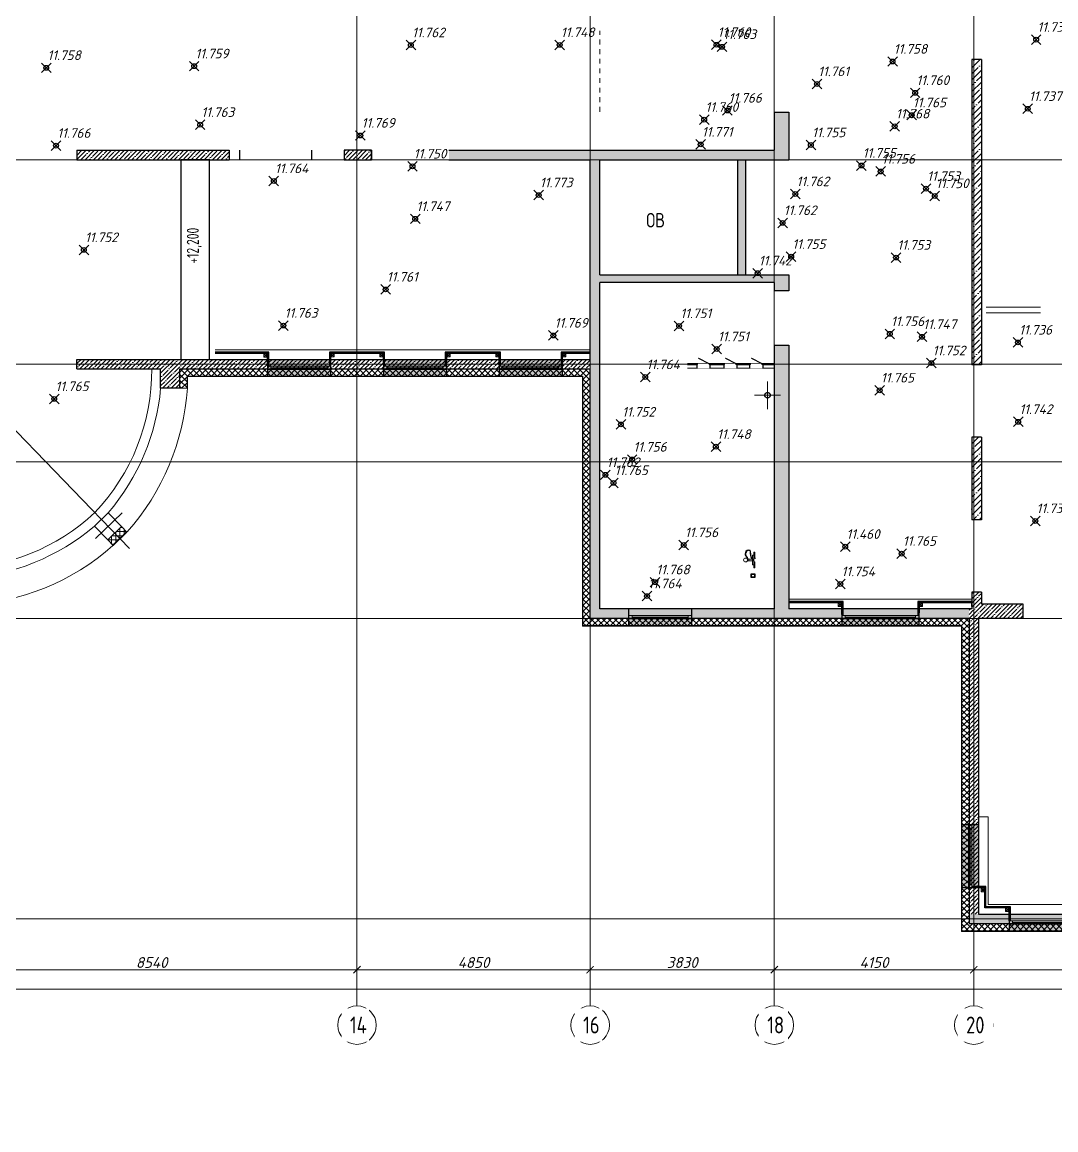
# Model space of a CAD drawing. Header units: millimetres. Extents: x -2 to 546, y 0 to 356.
# Drawn here: x 510.29 to 531.79, y 242.24 to 265.28 of the extents above; entities that cross this region are included whole.
import ezdxf
from ezdxf import colors
from ezdxf.entities.mleader import LeaderData, LeaderLine
from ezdxf.math import Vec2, Vec3

# ---------------------------------------------------------------- set-up
doc = ezdxf.new("R2010")
doc.units = ezdxf.units.MM
doc.header["$PDMODE"] = 35
doc.header["$PDSIZE"] = 0.1
doc.linetypes.add('ADSK_Штриховая_ш2 п1', pattern=[3, 2, -1])
doc.linetypes.add('CENTER', pattern=[2, 1.25, -0.25, 0.25, -0.25])
doc.layers.add('25. ЗАЛИВКА ЗОН', color=7, linetype='Continuous', lineweight=0, transparency=0.2)
for name, color, linetype, lineweight in [('_0', 250, 'Continuous', 9), ('_ВК-шахты', 3, 'Continuous', 30), ('АР_ГКЛ', 250, 'Continuous', 5), ('АР_МосжилНии_Стены', 127, 'Continuous', 30), ('АР_Навесной фасад', 147, 'Continuous', 5), ('АР_Окна БЛОК', 250, 'Continuous', 13), ('АР_Оси', 195, 'Continuous', 9), ('АР_Оси размеры', 164, 'Continuous', 9), ('АР_Отметки', 250, 'Continuous', 15), ('АР_Подоконники', 163, 'Continuous', 9), ('АР_Сущ Несущая стена', 216, 'Continuous', 30), ('АР_тонкая линия', 250, 'Continuous', 0), ('АР_Утеплитель', 250, 'Continuous', 9), ('АР_Штриховка монолит', 250, 'Continuous', 9), ('Подвал', 250, 'Continuous', 30), ('Сантехнические приборы', 7, 'Continuous', 9)]:
    doc.layers.add(name, color=color, linetype=linetype, lineweight=lineweight)
for name, color, linetype in [('Пикет', 7, 'Continuous'), ('ТХ_дозаторы', 7, 'Continuous'), ('ТХ_подиум скрыть', 7, 'Continuous'), ('ТХ_размеры', 240, 'Continuous')]:
    doc.layers.add(name, color=color, linetype=linetype)
doc.styles.add('ICOCPEUR', font='isocpeur.ttf')
doc.styles.add('ISOCPEUR', font='isocpeur.ttf', dxfattribs={"width": 0.7})
doc.styles.add('ГОСТ 2.304', font='isocpeur.ttf', dxfattribs={"width": 0.7})
doc.styles.add('Мой', font='isocpeui.ttf')
doc.dimstyles.new('Размер в модели', dxfattribs={"dimscale": 0.5, "dimtxt": 0.45, "dimasz": 0.3, "dimexe": 0.05, "dimexo": 0.05, "dimgap": 0.07, "dimtad": 1, "dimdec": 0, "dimlfac": 1000, "dimzin": 1, "dimdsep": 46, "dimtxsty": 'Мой', "dimblk": 'ARCHTICK', "dimcen": 0, "dimdle": 0.05, "dimclrd": 7, "dimclre": 7, "dimclrt": 7, "dimadec": 7, "dimazin": 0, "dimtfac": 1, "dimtdec": 0, "dimtmove": 0, "dimatfit": 3, "dimfxl": 1, "dimfxlon": 1, "dimtolj": 1, "dimtzin": 9, "dimlwd": 13, "dimlwe": -1, "dimarcsym": 1})
pattern_1 = [(45, (279.56179, 191.4235), (-0.08838835, 0.08838835), []), (45, (279.65018, 191.4235), (-0.08838835, 0.08838835), [0.15625, -0.03125, 0, -0.03125])]
pattern_2 = [(45, (256.17717, 191.4235), (-0.12374369, 0.12374369), []), (45, (256.30092, 191.4235), (-0.12374369, 0.12374369), [0.21875, -0.04375, 0, -0.04375])]

# ---------------------------------------------------------------- blocks, each defined once
blk = doc.blocks.new('_ArchTick')
at = {"color": 0, "linetype": 'ByBlock', "const_width": 0.15}
blk.add_lwpolyline([(-0.5, -0.5), (0.5, 0.5)], dxfattribs=at)
blk = doc.blocks.new('*D217')
at = {"layer": 'АР_Оси размеры', "color": 7, "ltscale": 100, "transparency": 16777216}
for p, q in [((508.717, 246.071), (508.717, 245.546)), ((517.257, 246.071), (517.257, 245.546))]:
    blk.add_line(p, q, dxfattribs=at)
at = {"layer": 'АР_Оси размеры', "color": 7, "lineweight": 13, "ltscale": 100, "transparency": 16777216}
blk.add_line((508.692, 245.571), (517.282, 245.571), dxfattribs=at)
at = {"layer": 'АР_Оси размеры', "color": 7, "linetype": 'ByBlock', "lineweight": 13, "transparency": 16777216, "xscale": 0.15, "yscale": 0.15, "zscale": 0.15, "rotation": 180}
blk.add_blockref('_ArchTick', (508.717, 245.571), dxfattribs=at)
at = {"layer": 'АР_Оси размеры', "color": 7, "linetype": 'ByBlock', "lineweight": 13, "transparency": 16777216, "xscale": 0.15, "yscale": 0.15, "zscale": 0.15}
blk.add_blockref('_ArchTick', (517.257, 245.571), dxfattribs=at)
at = {"layer": 'АР_Оси размеры', "color": 7, "transparency": 16777216, "insert": (512.987, 245.721), "char_height": 0.225, "attachment_point": 5, "style": 'Мой'}
blk.add_mtext('\\A1;8540', dxfattribs=at)
blk = doc.blocks.new('*D218')
at = {"layer": 'АР_Оси размеры', "color": 7, "ltscale": 100, "transparency": 16777216}
for p, q in [((522.107, 246.071), (522.107, 245.546)), ((525.937, 245.968), (525.937, 245.546))]:
    blk.add_line(p, q, dxfattribs=at)
at = {"layer": 'АР_Оси размеры', "color": 7, "lineweight": 13, "ltscale": 100, "transparency": 16777216}
blk.add_line((522.082, 245.571), (525.962, 245.571), dxfattribs=at)
at = {"layer": 'АР_Оси размеры', "color": 7, "linetype": 'ByBlock', "lineweight": 13, "transparency": 16777216, "xscale": 0.15, "yscale": 0.15, "zscale": 0.15, "rotation": 180}
blk.add_blockref('_ArchTick', (522.107, 245.571), dxfattribs=at)
at = {"layer": 'АР_Оси размеры', "color": 7, "linetype": 'ByBlock', "lineweight": 13, "transparency": 16777216, "xscale": 0.15, "yscale": 0.15, "zscale": 0.15}
blk.add_blockref('_ArchTick', (525.937, 245.571), dxfattribs=at)
at = {"layer": 'АР_Оси размеры', "color": 7, "transparency": 16777216, "insert": (524.022, 245.721), "char_height": 0.225, "attachment_point": 5, "style": 'Мой'}
blk.add_mtext('\\A1;3830', dxfattribs=at)
blk = doc.blocks.new('*D219')
at = {"layer": 'АР_Оси размеры', "color": 7, "ltscale": 100, "transparency": 16777216}
for p, q in [((525.937, 245.968), (525.937, 245.546)), ((530.087, 245.968), (530.087, 245.546))]:
    blk.add_line(p, q, dxfattribs=at)
at = {"layer": 'АР_Оси размеры', "color": 7, "lineweight": 13, "ltscale": 100, "transparency": 16777216}
blk.add_line((525.912, 245.571), (530.112, 245.571), dxfattribs=at)
at = {"layer": 'АР_Оси размеры', "color": 7, "linetype": 'ByBlock', "lineweight": 13, "transparency": 16777216, "xscale": 0.15, "yscale": 0.15, "zscale": 0.15, "rotation": 180}
blk.add_blockref('_ArchTick', (525.937, 245.571), dxfattribs=at)
at = {"layer": 'АР_Оси размеры', "color": 7, "linetype": 'ByBlock', "lineweight": 13, "transparency": 16777216, "xscale": 0.15, "yscale": 0.15, "zscale": 0.15}
blk.add_blockref('_ArchTick', (530.087, 245.571), dxfattribs=at)
at = {"layer": 'АР_Оси размеры', "color": 7, "transparency": 16777216, "insert": (528.012, 245.721), "char_height": 0.225, "attachment_point": 5, "style": 'Мой'}
blk.add_mtext('\\A1;4150', dxfattribs=at)
blk = doc.blocks.new('*D220')
at = {"layer": 'АР_Оси размеры', "color": 7, "ltscale": 100, "transparency": 16777216}
for p, q in [((530.087, 245.968), (530.087, 245.546)), ((536.737, 245.968), (536.737, 245.546))]:
    blk.add_line(p, q, dxfattribs=at)
at = {"layer": 'АР_Оси размеры', "color": 7, "lineweight": 13, "ltscale": 100, "transparency": 16777216}
blk.add_line((530.062, 245.571), (536.762, 245.571), dxfattribs=at)
at = {"layer": 'АР_Оси размеры', "color": 7, "linetype": 'ByBlock', "lineweight": 13, "transparency": 16777216, "xscale": 0.15, "yscale": 0.15, "zscale": 0.15, "rotation": 180}
blk.add_blockref('_ArchTick', (530.087, 245.571), dxfattribs=at)
at = {"layer": 'АР_Оси размеры', "color": 7, "linetype": 'ByBlock', "lineweight": 13, "transparency": 16777216, "xscale": 0.15, "yscale": 0.15, "zscale": 0.15}
blk.add_blockref('_ArchTick', (536.737, 245.571), dxfattribs=at)
at = {"layer": 'АР_Оси размеры', "color": 7, "transparency": 16777216, "insert": (533.412, 245.721), "char_height": 0.225, "attachment_point": 5, "style": 'Мой'}
blk.add_mtext('\\A1;6650', dxfattribs=at)
blk = doc.blocks.new('*D222')
at = {"layer": 'АР_Оси размеры', "color": 7, "ltscale": 100, "transparency": 16777216}
for p, q in [((517.257, 246.071), (517.257, 245.546)), ((522.107, 246.071), (522.107, 245.546))]:
    blk.add_line(p, q, dxfattribs=at)
at = {"layer": 'АР_Оси размеры', "color": 7, "lineweight": 13, "ltscale": 100, "transparency": 16777216}
blk.add_line((517.232, 245.571), (522.132, 245.571), dxfattribs=at)
at = {"layer": 'АР_Оси размеры', "color": 7, "linetype": 'ByBlock', "lineweight": 13, "transparency": 16777216, "xscale": 0.15, "yscale": 0.15, "zscale": 0.15, "rotation": 180}
blk.add_blockref('_ArchTick', (517.257, 245.571), dxfattribs=at)
at = {"layer": 'АР_Оси размеры', "color": 7, "linetype": 'ByBlock', "lineweight": 13, "transparency": 16777216, "xscale": 0.15, "yscale": 0.15, "zscale": 0.15}
blk.add_blockref('_ArchTick', (522.107, 245.571), dxfattribs=at)
at = {"layer": 'АР_Оси размеры', "color": 7, "transparency": 16777216, "insert": (519.682, 245.721), "char_height": 0.225, "attachment_point": 5, "style": 'Мой'}
blk.add_mtext('\\A1;4850', dxfattribs=at)
blk = doc.blocks.new('*D242')
at = {"layer": 'АР_Оси размеры', "color": 7, "lineweight": 13, "ltscale": 100, "transparency": 16777216}
blk.add_line((474.547, 245.168), (543.012, 245.168), dxfattribs=at)
at = {"layer": 'АР_Оси размеры', "color": 7, "ltscale": 100, "transparency": 16777216}
for p, q in [((474.572, 244.868), (474.572, 245.193)), ((542.987, 244.868), (542.987, 245.193))]:
    blk.add_line(p, q, dxfattribs=at)
at = {"layer": 'АР_Оси размеры', "color": 7, "linetype": 'ByBlock', "lineweight": 13, "transparency": 16777216, "xscale": 0.15, "yscale": 0.15, "zscale": 0.15, "rotation": 180}
blk.add_blockref('_ArchTick', (474.572, 245.168), dxfattribs=at)
at = {"layer": 'АР_Оси размеры', "color": 7, "linetype": 'ByBlock', "lineweight": 13, "transparency": 16777216, "xscale": 0.15, "yscale": 0.15, "zscale": 0.15}
blk.add_blockref('_ArchTick', (542.987, 245.168), dxfattribs=at)
at = {"layer": 'АР_Оси размеры', "color": 7, "transparency": 16777216, "insert": (508.78, 245.319), "char_height": 0.225, "attachment_point": 5, "style": 'Мой'}
blk.add_mtext('\\A1;68415', dxfattribs=at)
blk = doc.blocks.new('_DotSmall')
at = {"color": 0, "linetype": 'ByBlock', "const_width": 0.5}
blk.add_lwpolyline([(-0.0625, 0, 1), (0.0625, 0, 1)], format="xyb", close=True, dxfattribs=at)
blk = doc.blocks.new('111')
at = {"layer": 'Сантехнические приборы'}
blk.add_line((293830, -128587), (293830, -128612), dxfattribs=at)
at = {"layer": 'Сантехнические приборы', "lineweight": 0}
for points in [[(293831, -128402), (293857, -128402), (293857, -128524), (293831, -128524)], [(293857, -128466), (293883, -128466), (293883, -128665), (293857, -128665)], [(293870, -128550), (293986, -128550), (293986, -128582), (293870, -128582)], [(293986, -128582), (293960, -128582), (293960, -128550), (293986, -128550)], [(293831, -128607), (293857, -128607), (293857, -128729), (293831, -128729)]]:
    blk.add_lwpolyline(points, close=True, dxfattribs=at)
for points in [[(293883, -128582), (293908, -128633), (293915, -128678), (293921, -128742), (293928, -128762), (293941, -128768), (293966, -128774), (293992, -128768), (294018, -128749), (294030, -128723), (294037, -128697), (294037, -128672), (294024, -128652), (293998, -128620), (293986, -128582)], [(293896, -128575), (293902, -128595), (293915, -128633), (293921, -128665), (293928, -128697), (293928, -128717), (293928, -128729), (293928, -128736), (293928, -128742), (293928, -128749), (293934, -128755), (293941, -128755), (293941, -128762), (293947, -128762), (293953, -128768), (293960, -128768), (293966, -128768), (293966, -128762), (293973, -128762), (293979, -128762), (293992, -128755), (293998, -128749), (294005, -128736), (294011, -128729), (294018, -128717), (294024, -128704), (294024, -128697), (294024, -128691), (294024, -128685), (294024, -128678), (294024, -128672), (294018, -128665), (294018, -128659), (294011, -128652), (294011, -128646), (293998, -128633), (293986, -128620), (293979, -128601), (293973, -128588), (293973, -128582)]]:
    blk.add_lwpolyline(points, dxfattribs=at)
for points in [[(293986, -128569), (293986, -128543), (294005, -128524), (294024, -128524)], [(294024, -128607), (294005, -128607), (293986, -128588), (293986, -128569)], [(294024, -128524), (294050, -128524), (294069, -128543), (294069, -128569)], [(294069, -128569), (294069, -128588), (294050, -128607), (294024, -128607)]]:
    blk.add_open_spline(points, degree=3, dxfattribs=at)
blk = doc.blocks.new('A$C500e89c7')
at = {"ltscale": 100}
blk.add_circle((-37, 37), 35.3, dxfattribs=at)
at = {"layer": 'ТХ_дозаторы', "ltscale": 100}
blk.add_lwpolyline([(-73, 75), (0, 75), (0, 0), (-73, 0)], close=True, dxfattribs=at)
blk = doc.blocks.new('A$Ce02d65bd')
at = {"ltscale": 100}
for points in [[(0, 0), (0, 75), (75, 75), (75, 0), (0, 0)], [(0, 0), (75, 75)], [(0, 75), (75, 0)]]:
    blk.add_lwpolyline(points, dxfattribs=at)
blk = doc.blocks.new('*U62')
at = {"true_color": 0xffffff}
h = blk.add_hatch(color=7, dxfattribs=at)
h.dxf.hatch_style = 1
h.paths.add_polyline_path([(-1310, -140), (0, -140), (0, 220), (-1310, 220)])
at = {"lineweight": 30}
for p, q in [((-1310, -140), (-1310, 220)), ((0, -140), (0, 220))]:
    blk.add_line(p, q, dxfattribs=at)
for p, q in [((0, 220), (-1310, 220)), ((-1310, 70), (0, 70)), ((-1310, 0), (0, 0)), ((-1240, 0), (-1240, 70)), ((-1240, 35), (-70, 35)), ((-70, 0), (-70, 70)), ((-1310, -140), (0, -140)), ((-1310, -140), (-1310, -140)), ((-1310, -140), (-1310, -140)), ((0, -140), (0, -140)), ((0, -140), (0, -140))]:
    blk.add_line(p, q)
blk = doc.blocks.new('*U61')
at = {"true_color": 0xffffff}
h = blk.add_hatch(color=7, dxfattribs=at)
h.dxf.hatch_style = 1
h.paths.add_polyline_path([(-1600, -140), (0, -140), (0, 220), (-1600, 220)])
at = {"lineweight": 30}
for p, q in [((-1600, -140), (-1600, 220)), ((0, -140), (0, 220))]:
    blk.add_line(p, q, dxfattribs=at)
for p, q in [((0, 220), (-1600, 220)), ((-1600, 70), (0, 70)), ((-1600, 0), (0, 0)), ((-1530, 0), (-1530, 70)), ((-1530, 35), (-70, 35)), ((-70, 0), (-70, 70)), ((-1600, -140), (0, -140)), ((-1600, -140), (-1600, -140)), ((-1600, -140), (-1600, -140)), ((0, -140), (0, -140)), ((0, -140), (0, -140))]:
    blk.add_line(p, q)
blk = doc.blocks.new('*U167')
at = {"color": 7}
blk.add_wipeout([(-565, 60), (445, 60), (445, -310), (-565, -310)], dxfattribs=at)
for p, q in [((-530, 60), (-565, 60)), ((-550, 60), (-550, -10)), ((-550, -10), (-550, 60)), ((-510, 60), (-530, 60)), ((-510, 20), (-510, 60)), ((-500, 20), (-510, 20)), ((-500, -10), (-500, 20)), ((380, -10), (380, 20)), ((380, 20), (390, 20)), ((390, 20), (390, 60)), ((390, 60), (410, 60)), ((410, 60), (445, 60)), ((430, 60), (430, -10)), ((430, -10), (430, 60)), ((-565, -10), (-530, -10)), ((-530, -10), (-500, -10)), ((410, -10), (380, -10)), ((445, -10), (410, -10))]:
    blk.add_line(p, q)
at = {"lineweight": 30}
for p, q in [((-565, 60), (-565, -310)), ((445, 60), (445, -310))]:
    blk.add_line(p, q, dxfattribs=at)
blk.add_lwpolyline([(389, 60), (370, 25), (-424, 448), (-406, 483)], close=True)
blk = doc.blocks.new('A$C54f1817b')
at = {"layer": 'АР_тонкая линия', "linetype": 'ADSK_Штриховая_ш2 п1', "ltscale": 50}
for p, q in [((-200, -2883), (-200, -1183)), ((0, -2883), (0, -1200))]:
    blk.add_line(p, q, dxfattribs=at)
blk = doc.blocks.new('A$C0e870455')
at = {"layer": 'АР_Оси', "linetype": 'CENTER', "ltscale": 1000}
for p, q in [((0, -288), (0, 288)), ((269, 0), (-269, 0))]:
    blk.add_line(p, q, dxfattribs=at)
at = {"layer": 'АР_Оси', "linetype": 'CENTER', "lineweight": 30, "ltscale": 1000}
blk.add_circle((0, 0), 56, dxfattribs=at)
blk = doc.blocks.new('прпр')
at = {"layer": 'АР_Утеплитель', "ltscale": 100}
h = blk.add_hatch(dxfattribs=at)
h.set_pattern_fill('ANSI37', color=256, scale=0.7)
h.set_pattern_definition([(45, (-470.524225, 295.78271), (-0.061871843, 0.061871843), []), (135, (-470.524225, 295.78271), (-0.061871843, -0.061871843), [])])
h.paths.add_polyline_path([(543.0874, 256.2392), (536.7374, 256.2392), (536.7374, 274.1092), (526.2374, 274.1092), (526.2374, 278.0742), (491.4374, 278.0742), (491.4374, 274.1092), (486.4622, 274.1092), (486.4622, 274.2592), (491.2874, 274.2592), (491.2874, 278.2242), (526.3874, 278.2242), (526.3874, 274.2592), (536.8874, 274.2592), (536.8874, 256.3892), (543.2374, 256.3892), (543.2374, 246.3792), (529.8374, 246.3792), (529.8374, 252.7292), (521.9574, 252.7292), (521.9574, 257.9192), (513.7221, 257.9192), (513.7221, 257.6692), (513.5721, 257.6692), (513.5721, 258.0692), (522.1074, 258.0692), (522.1074, 252.8792), (529.9874, 252.8792), (529.9874, 246.5292), (543.0874, 246.5292)])
h = blk.add_hatch(dxfattribs=at)
h.set_pattern_fill('ANSI37', color=256, scale=0.7, angle=45)
h.set_pattern_definition([(90, (551.438105, 191.4235), (-0.0875, 0), []), (180, (551.438105, 191.4235), (0, -0.0875), [])])
h.paths.add_polyline_path([(512.0747, 254.5118), (512.1789, 254.4039), (512.4666, 254.6818), (512.3624, 254.7897)])
at = {"layer": 'АР_Штриховка монолит', "ltscale": 100}
h = blk.add_hatch(dxfattribs=at)
h.set_pattern_fill('ANSI35', scale=0.7)
h.set_pattern_definition(pattern_2)
h.paths.add_polyline_path([(530.2474, 264.5037), (530.0474, 264.5037), (530.0474, 260.4764), (530.2474, 260.4764)])
h = blk.add_hatch(dxfattribs=at)
h.set_pattern_fill('ANSI35', scale=0.5)
h.set_pattern_definition(pattern_1)
h.paths.add_polyline_path([(529.9875, 253.0792), (526.2375, 253.0792), (526.2374, 258.5649), (525.9374, 258.5649), (525.9375, 253.0792), (522.3075, 253.0792), (522.3075, 259.8654), (525.9375, 259.8654), (525.9375, 259.6949), (526.2375, 259.6949), (526.2375, 260.0254), (525.3373, 260.0254), (525.3373, 262.4192), (526.2375, 262.4192), (526.2374, 263.4093), (525.9374, 263.4093), (525.9375, 262.6192), (524.9573, 262.6192), (524.9573, 262.4192), (525.1773, 262.4192), (525.1773, 260.0254), (522.3075, 260.0254), (522.3075, 262.4192), (524.9573, 262.4192), (524.9573, 262.6192), (522.3074, 262.6192), (522.1074, 262.6192), (519.1693, 262.6192), (519.1693, 262.4192), (522.1075, 262.4192), (522.1075, 252.8792), (529.9875, 252.8792)])
h = blk.add_hatch(dxfattribs=at)
h.set_pattern_fill('ANSI35', scale=0.5)
h.set_pattern_definition(pattern_1)
h.paths.add_polyline_path([(514.5992, 262.6192), (511.4294, 262.6192), (511.4294, 262.4192), (514.5992, 262.4192)])
h = blk.add_hatch(dxfattribs=at)
h.set_pattern_fill('ANSI35', scale=0.5)
h.set_pattern_definition(pattern_1)
h.paths.add_polyline_path([(517.5589, 262.6191), (516.989, 262.6191), (516.989, 262.4191), (517.5589, 262.4191)])
h = blk.add_hatch(dxfattribs=at)
h.set_pattern_fill('ANSI35', scale=0.7)
h.set_pattern_definition(pattern_2)
h.paths.add_polyline_path([(530.2474, 260.5457), (530.0474, 260.5457), (530.0474, 258.152), (530.2474, 258.152)])
h = blk.add_hatch(dxfattribs=at)
h.set_pattern_fill('ANSI35', scale=0.5)
h.set_pattern_definition(pattern_1)
h.paths.add_polyline_path([(522.1074, 258.2692), (511.4294, 258.2692), (511.4294, 258.0692), (513.1721, 258.0692), (513.1721, 257.6692), (513.5721, 257.6692), (513.5721, 258.0692), (522.1074, 258.0692)])
h = blk.add_hatch(dxfattribs=at)
h.set_pattern_fill('ANSI35', scale=0.7)
h.set_pattern_definition([(45, (-483.5054, 350.4669), (-0.123743687, 0.123743687), []), (45, (-483.38166, 350.4669), (-0.123743687, 0.123743687), [0.21875, -0.04375, 0, -0.04375])])
h.paths.add_polyline_path([(530.2474, 256.652), (530.0474, 256.652), (530.0474, 254.9289), (530.2474, 254.9289)])
h = blk.add_hatch(dxfattribs=at)
h.set_pattern_fill('ANSI35', scale=0.5)
h.set_pattern_definition(pattern_1)
h.paths.add_polyline_path([(530.0474, 253.0792), (529.9874, 253.0792), (529.9874, 252.8792), (529.9874, 246.7292), (530.1874, 246.7292), (530.1874, 252.8792), (531.1117, 252.8792), (531.1117, 253.1792), (530.2474, 253.1792), (530.2474, 253.4289), (530.0474, 253.4289)])
h = blk.add_hatch(dxfattribs=at)
h.set_pattern_fill('ANSI35', scale=0.5)
h.set_pattern_definition(pattern_1)
h.paths.add_polyline_path([(530.1874, 246.7292), (529.9874, 246.7292), (529.9874, 246.5292), (542.8874, 246.5292), (542.8874, 246.7292)])
for points in [[(515.4224, 258.1277), (515.4224, 258.4168), (514.3108, 258.4168)], [(515.4099, 258.1277), (515.4099, 258.4043), (514.3108, 258.4043)], [(515.3974, 258.1473), (515.3974, 258.3918), (514.3108, 258.3918)], [(517.8324, 258.1296), (517.8324, 258.4188), (516.6824, 258.4188), (516.6824, 258.1296)], [(517.8199, 258.1296), (517.8199, 258.4063), (516.6949, 258.4063), (516.6949, 258.1296)], [(517.8074, 258.1492), (517.8074, 258.3938), (516.7074, 258.3938), (516.7074, 258.1868)], [(520.2424, 258.1296), (520.2424, 258.4188), (519.0924, 258.4188), (519.0924, 258.1296)], [(520.2299, 258.1296), (520.2299, 258.4063), (519.1049, 258.4063), (519.1049, 258.1296)], [(520.2174, 258.1492), (520.2174, 258.3938), (519.1174, 258.3938), (519.1174, 258.1868)], [(522.1074, 258.4188), (521.5024, 258.4188), (521.5024, 258.1296)], [(522.1074, 258.4063), (521.5149, 258.4063), (521.5149, 258.1296)], [(522.1074, 258.3938), (521.5274, 258.3938), (521.5274, 258.1868)], [(527.3674, 252.9392), (527.3674, 253.2283), (526.2424, 253.2283)], [(527.3549, 252.9392), (527.3549, 253.2158), (526.2424, 253.2158)], [(527.3424, 252.9588), (527.3424, 253.2033), (526.2424, 253.2033), (526.2424, 253.2033)], [(530.0524, 253.2283), (528.9224, 253.2283), (528.9224, 252.9392)], [(530.0524, 253.2158), (528.9349, 253.2158), (528.9349, 252.9392)], [(530.0474, 253.1283), (530.0474, 253.2033), (528.9474, 253.2033), (528.9474, 252.9964)], [(530.8474, 246.5892), (530.8474, 246.8799), (530.3381, 246.8799), (530.3382, 247.3016), (530.0474, 247.3016)], [(530.8349, 246.5892), (530.8349, 246.8674), (530.3256, 246.8674), (530.3257, 247.2891), (530.0474, 247.2891)], [(530.8224, 246.5893), (530.8224, 246.8549), (530.3131, 246.8549), (530.3132, 247.2766), (530.0474, 247.2766)]]:
    blk.add_lwpolyline(points)
at = {"layer": '25. ЗАЛИВКА ЗОН', "lineweight": 13, "ltscale": 500}
for p, q in [((530.3473, 259.3536), (531.4773, 259.3536)), ((530.3472, 259.2336), (531.4772, 259.2336))]:
    blk.add_line(p, q, dxfattribs=at)
at = {"layer": 'АР_ГКЛ', "linetype": 'ADSK_Штриховая_ш2 п1', "ltscale": 50}
for points in [[(524.132, 258.1825), (525.9342, 258.1825)], [(524.132, 258.1575), (525.9342, 258.1575)], [(524.132, 258.0825), (525.9342, 258.0825)]]:
    blk.add_lwpolyline(points, dxfattribs=at)
at = {"layer": 'АР_МосжилНии_Стены', "ltscale": 100}
for points in [[(522.3074, 262.6192), (523.8573, 262.6192)], [(522.3074, 262.4192), (523.8573, 262.4192)], [(523.7296, 262.4192), (525.3573, 262.4192)], [(525.1773, 260.0254), (525.1773, 262.4192)], [(525.3373, 262.4192), (525.3373, 260.0254)], [(522.3074, 260.0254), (525.519, 260.0254)], [(525.519, 260.0254), (526.2374, 260.0254)], [(526.2374, 260.0254), (526.2374, 259.6949)], [(525.9374, 259.8654), (522.3074, 259.8654)], [(526.2374, 259.6949), (525.9374, 259.6949)]]:
    blk.add_lwpolyline(points, dxfattribs=at)
at = {"layer": 'АР_Навесной фасад', "ltscale": 100}
for p, q in [((521.9574, 257.9192), (513.7221, 257.9192)), ((521.9474, 257.9092), (513.7321, 257.9092)), ((521.9474, 257.9092), (521.9474, 252.7192)), ((521.9574, 257.9192), (521.9574, 252.7292)), ((513.7321, 257.6692), (513.5721, 257.6692)), ((529.8274, 252.7192), (521.9474, 252.7192)), ((529.8374, 252.7292), (521.9574, 252.7292)), ((529.8274, 246.3692), (529.8274, 252.7192)), ((529.8374, 246.3792), (529.8374, 252.7292))]:
    blk.add_line(p, q, dxfattribs=at)
at = {"layer": 'АР_Навесной фасад', "color": 18, "ltscale": 100, "true_color": 0x000000}
for points in [[(513.7221, 257.6692), (513.7221, 257.9192)], [(513.7321, 257.6692), (513.7321, 257.9092)], [(512.4666, 254.6818), (512.1789, 254.4039)], [(512.4736, 254.6746), (512.1858, 254.3967)], [(512.3609, 254.7913), (512.4736, 254.6746)], [(512.0732, 254.5134), (512.1858, 254.3967)], [(529.8274, 246.3692), (543.2474, 246.3692)], [(529.8374, 246.3792), (543.2374, 246.3792)]]:
    blk.add_lwpolyline(points, dxfattribs=at)
at = {"layer": 'АР_Оси', "linetype": 'CENTER', "ltscale": 1000}
for p, q in [((517.2574, 244.8179), (517.2574, 279.1254)), ((525.9374, 244.8179), (525.9374, 279.1254)), ((530.0874, 244.8179), (530.0874, 279.1254)), ((462.0087, 262.4192), (545.6058, 262.4192)), ((462.0087, 258.1692), (545.6058, 258.1692)), ((508.9194, 258.0692), (512.5227, 254.3358)), ((462.0087, 256.1392), (545.6058, 256.1392)), ((512.3702, 255.0782), (511.8166, 254.5436)), ((512.3702, 255.0782), (511.8166, 254.5436)), ((462.0087, 252.8792), (545.6058, 252.8792)), ((462.0087, 246.6292), (545.6058, 246.6292))]:
    blk.add_line(p, q, dxfattribs=at)
at = {"layer": 'АР_Оси', "ltscale": 0.5}
for centre in [(517.2574, 244.4179), (522.1074, 244.4179), (525.9374, 244.4179), (530.0874, 244.4179)]:
    blk.add_circle(centre, 0.4, dxfattribs=at)
at = {"layer": 'АР_Подоконники', "ltscale": 100}
for p, q in [((514.3108, 258.4692), (522.1074, 258.4692)), ((530.0474, 253.2792), (526.2374, 253.2792)), ((530.1874, 248.7525), (530.3874, 248.7525)), ((530.3874, 248.7525), (530.3874, 246.9292)), ((530.3874, 246.9292), (533.3141, 246.9292))]:
    blk.add_line(p, q, dxfattribs=at)
for centre, radius, start, end in [((508.6769, 258.0543), 4.314, 316.43609, 0.19749), ((508.8551, 258.2272), 4.3111, 270.82835, 313.13729)]:
    blk.add_arc(centre, radius, start, end, dxfattribs=at)
at = {"layer": 'АР_Сущ Несущая стена', "color": 7, "ltscale": 100}
for p, q in [((530.0474, 264.5037), (530.0474, 262.0457)), ((530.2474, 264.5037), (530.0474, 264.5037)), ((530.2474, 264.5037), (530.0474, 264.5037)), ((530.2474, 264.5037), (530.2474, 258.152)), ((525.9374, 263.4093), (525.9374, 262.6192)), ((525.9374, 263.4093), (526.2374, 263.4093)), ((526.2374, 263.4093), (526.2374, 262.4192)), ((511.4294, 262.6192), (514.5992, 262.6192)), ((511.4294, 262.6192), (511.4294, 262.4192)), ((514.5992, 262.6192), (514.5992, 262.4192)), ((514.8108, 262.6192), (514.8108, 262.4192)), ((516.3108, 262.6192), (516.3108, 262.4192)), ((516.989, 262.6191), (516.989, 262.4191)), ((517.5589, 262.6202), (517.5589, 262.4202)), ((519.1693, 262.6192), (522.3074, 262.6192)), ((523.7296, 262.6192), (525.9374, 262.6192)), ((511.4294, 262.4192), (514.5992, 262.4192)), ((519.1693, 262.4192), (522.1074, 262.4192)), ((522.1074, 258.2692), (522.1074, 262.4192)), ((522.3074, 260.0254), (522.3074, 262.4192)), ((525.3373, 262.4192), (526.2374, 262.4192)), ((530.0474, 262.0854), (530.0474, 258.152)), ((522.3074, 253.0792), (522.3074, 259.8654)), ((525.9374, 259.8654), (525.9374, 259.6949)), ((525.9374, 258.5649), (525.9374, 253.0793)), ((525.9374, 258.5649), (526.2374, 258.5649)), ((526.2374, 258.5649), (526.2374, 253.0792)), ((511.4294, 258.2692), (522.1074, 258.2692)), ((511.4294, 258.0692), (511.4294, 258.2692)), ((530.2474, 258.152), (530.0474, 258.152)), ((511.4294, 258.0692), (513.1721, 258.0692)), ((513.5721, 258.0692), (522.1074, 258.0692)), ((522.1074, 252.8792), (522.1074, 258.0692)), ((530.0474, 256.652), (530.0474, 254.9289)), ((530.2474, 256.652), (530.0474, 256.652)), ((530.2474, 256.652), (530.2474, 254.9289)), ((530.2474, 254.9289), (530.0474, 254.9289)), ((530.0474, 253.4289), (530.0474, 253.0792)), ((530.2474, 253.4289), (530.0474, 253.4289)), ((530.2474, 253.4289), (530.2474, 253.1792)), ((525.9374, 253.0792), (522.3074, 253.0792)), ((530.0474, 253.0792), (526.2374, 253.0792)), ((531.1117, 253.1792), (530.2474, 253.1792)), ((531.1117, 252.8792), (531.1117, 253.1792)), ((529.9874, 252.8792), (522.1074, 252.8792)), ((529.9874, 252.8792), (529.9874, 246.5292)), ((531.1117, 252.8792), (530.1874, 252.8792)), ((530.1874, 252.8792), (530.1874, 246.7292)), ((530.1874, 246.7292), (542.8874, 246.7292)), ((529.9874, 246.5292), (543.0874, 246.5292))]:
    blk.add_line(p, q, dxfattribs=at)
for points in [[(516.989, 262.4192), (517.5589, 262.4202), (517.5589, 262.6202), (516.989, 262.6192)], [(511.7953, 254.8011), (512.0831, 255.079), (512.3609, 254.7912), (512.0732, 254.5134)]]:
    blk.add_lwpolyline(points, close=True, dxfattribs=at)
for points in [[(513.1721, 257.6692), (513.1721, 258.0692)], [(513.5721, 257.6692), (513.5721, 258.0692)], [(513.5721, 257.6692), (513.1721, 257.6692)]]:
    blk.add_lwpolyline(points, dxfattribs=at)
at = {"layer": 'АР_тонкая линия', "color": 18, "ltscale": 100, "true_color": 0x000000}
for centre, radius, start, end in [((508.617, 258.0603), 4.5719, 319.29945, 355.09205), ((508.7003, 258.0217), 5.0441, 318.50213, 355.99241), ((508.8429, 258.2537), 4.5428, 273.46462, 310.53518), ((508.9159, 258.0675), 4.9147, 272.38941, 311.61489)]:
    blk.add_arc(centre, radius, start, end, dxfattribs=at)
at = {"layer": 'ТХ_подиум скрыть'}
blk.add_lwpolyline([(513.5908, 258.2692), (514.1908, 258.2692), (514.1908, 262.4192), (513.5908, 262.4192)], close=True, dxfattribs=at)
at = {"layer": '_0', "color": 1, "lineweight": -3, "ltscale": 500, "xscale": 0.001, "yscale": 0.001, "zscale": 0.001}
for p, rotation in [((515.3974, 258.3918), 180), ((516.7824, 258.3938), 180), ((517.8074, 258.3938), 180), ((519.1924, 258.3938), 180), ((520.2174, 258.3938), 180), ((521.6024, 258.3938), 180), ((527.3424, 253.2033), 180), ((529.0224, 253.2033), 180), ((530.3131, 247.1891), 89.99999999999999), ((530.3131, 247.1891), 89.99999999999999), ((530.8224, 246.8549), 180), ((530.8224, 246.8549), 180)]:
    blk.add_blockref('A$Ce02d65bd', p, dxfattribs=dict(at, rotation=rotation))
at = {"layer": 'АР_Окна БЛОК', "xscale": -0.001, "yscale": 0.001, "zscale": 0.001}
for name, p, rotation in [('*U62', (516.7074, 258.1292), 180), ('*U62', (519.1174, 258.1292), 180), ('*U62', (521.5274, 258.1292), 180), ('*U62', (524.2174, 252.9392), 180), ('*U61', (528.9424, 252.9392), 180), ('*U62', (530.0474, 247.2766), 89.99999999999993), ('*U61', (532.4224, 246.5892), 180)]:
    blk.add_blockref(name, p, dxfattribs=dict(at, rotation=rotation))
at = {"layer": 'Подвал', "lineweight": 13, "ltscale": 500, "xscale": 0.001, "yscale": 0.001, "zscale": 0.001}
blk.add_blockref('A$C0e870455', (525.7964, 257.5229), dxfattribs=at)
at = {"layer": 'ТХ_дозаторы', "ltscale": 100, "xscale": 0.001, "yscale": 0.001, "zscale": 0.001}
blk.add_blockref('A$C500e89c7', (525.5322, 253.7305), dxfattribs=at)
at = {"layer": 'ТХ_размеры', "lineweight": 13, "ltscale": 500, "xscale": 0.001, "yscale": 0.001, "zscale": 0.001}
blk.add_blockref('A$C54f1817b', (522.3074, 266.3038), dxfattribs=at)
at = {"layer": 'ТХ_размеры', "xscale": 0.001, "yscale": 0.001, "zscale": 0.001, "rotation": 180}
blk.add_blockref('111', (819.3665, 125.5292), dxfattribs=at)
at = {"layer": '_ВК-шахты', "ltscale": 100, "insert": (523.467, 261.1635), "char_height": 0.3, "attachment_point": 5, "line_spacing_factor": 0.7, "style": 'ICOCPEUR'}
blk.add_mtext('\\A1;{\\W0.8;ОВ}', dxfattribs=at)
at = {"layer": 'АР_Оси размеры', "ltscale": 100}
for base, p1, p2, picture, middle in [((517.2574, 245.5706), (508.7174, 246.4124), (517.2574, 246.1445), '*D217', (512.9874, 245.7207)), ((522.1074, 245.5706), (517.2574, 246.1445), (522.1074, 246.1445), '*D222', (519.6824, 245.7207)), ((525.9374, 245.5706), (522.1074, 246.1445), (525.9374, 245.9927), '*D218', (524.0224, 245.7207)), ((530.0874, 245.5706), (525.9374, 245.9927), (530.0874, 245.9927), '*D219', (528.0124, 245.7207)), ((536.7374, 245.5706), (530.0874, 245.9927), (536.7374, 245.9927), '*D220', (533.4124, 245.7207))]:
    dim = blk.add_linear_dim(base=base, p1=p1, p2=p2, dimstyle='Размер в модели', dxfattribs=at)
    dim.commit()
    dim.dimension.update_dxf_attribs({"geometry": picture, "text_midpoint": middle})
at = {"layer": 'АР_Отметки'}
ml = blk.add_multileader_mtext('Standard', dxfattribs=at)
ml.set_content('+12,200', color=256, style='ISOCPEUR')
ml.set_leader_properties(color=256, linetype='Continuous', lineweight=-1)
ml.set_arrow_properties(name='DOTSMALL')
ml.build(insert=Vec2(0, 0))
ml.multileader.update_dxf_attribs({"has_text_frame": 1, "text_left_attachment_type": 4, "text_right_attachment_type": 4, "dogleg_length": 100, "arrow_head_size": 0.18})
ctx = ml.context
ctx.base_point, ctx.char_height, ctx.arrow_head_size, ctx.landing_gap_size, ctx.plane_origin, ctx.plane_x_axis, ctx.plane_y_axis = Vec3(147637.1535, 168687.7398), 0.25, 0.18, 0.05, Vec3(526.1988, 285.4478), Vec3(0, 1), Vec3(-1, 0)
ctx.left_attachment, ctx.right_attachment = 4, 4
notes = []
notes.append((ctx, [(0, (0, 0, 0), (0, 0), (1, 0), 1, [])]))
ctx.mtext.insert, ctx.mtext.text_direction, ctx.mtext.rotation, ctx.mtext.width, ctx.mtext.line_spacing_style, ctx.mtext.flow_direction = Vec3(513.7179, 260.2619), Vec3(0, 1), 1.5707963, 0.852697, 2, 5
for ctx, leaders in notes:
    for number, flags, end, landing, length, lines in leaders:
        leader = LeaderData()
        leader.index, (leader.has_last_leader_line, leader.has_dogleg_vector, leader.attachment_direction) = number, flags
        leader.last_leader_point, leader.dogleg_vector, leader.dogleg_length = Vec3(end), Vec3(landing), length
        for number, points, colour, breaks in lines:
            line = LeaderLine()
            line.index, line.vertices, line.color, line.breaks = number, Vec3.list(points), colors.encode_raw_color(colour), breaks
            leader.lines.append(line)
        ctx.leaders.append(leader)
at = {"layer": 'АР_Оси', "char_height": 0.35, "attachment_point": 1, "line_spacing_factor": 1.149209, "style": 'ГОСТ 2.304', "bg_fill": 2}
for s, insert, width in [('{\\W0.8;14}', (517.1108, 244.5957), 0.224236), ('{\\W0.8;16}', (521.9608, 244.5957), 0.224236), ('{\\W0.8;18}', (525.7899, 244.5957), 0.258628), ('{\\W0.8;20}', (529.9261, 244.5957), 0.392561)]:
    blk.add_mtext(s, dxfattribs=dict(at, insert=insert, width=width))
at = {"layer": 'АР_Оси', "linetype": 'CENTER', "ltscale": 1000}
for p, q in [((522.1074, 244.8179), (522.1074, 279.1254)), ((530.0874, 244.8179), (530.0874, 279.1254))]:
    blk.add_line(p, q, dxfattribs=at)
at = {"layer": 'АР_Оси размеры', "ltscale": 100}
dim = blk.add_linear_dim(base=(542.9874, 245.1685), p1=(474.5724, 244.8429), p2=(542.9874, 244.8429), dimstyle='Размер в модели', dxfattribs=at)
dim.commit()
dim.dimension.update_dxf_attribs({"geometry": '*D242', "text_midpoint": (508.7799, 245.3186)})
at = {"layer": 'АР_Отметки'}
ml = blk.add_multileader_mtext('Standard', dxfattribs=at)
ml.set_content('+9,800', color=256, style='ISOCPEUR')
ml.set_leader_properties(color=256, linetype='Continuous', lineweight=-1)
ml.set_arrow_properties(name='DOTSMALL')
ml.build(insert=Vec2(0, 0))
ml.multileader.update_dxf_attribs({"has_text_frame": 1, "text_left_attachment_type": 4, "text_right_attachment_type": 4, "dogleg_length": 100, "arrow_head_size": 0.18})
ctx = ml.context
ctx.base_point, ctx.char_height, ctx.arrow_head_size, ctx.landing_gap_size, ctx.plane_origin = Vec3(147652.2274, 168700.8602), 0.25, 0.18, 0.05, Vec3(528.8758, 272.6715)
ctx.left_attachment, ctx.right_attachment = 4, 4
notes = []
notes.append((ctx, [(0, (0, 0, 0), (0, 0), (1, 0), 1, [])]))
ctx.mtext.insert, ctx.mtext.width, ctx.mtext.line_spacing_style, ctx.mtext.flow_direction = Vec3(529.1751, 273.6656), 0.852697, 2, 5
ml = blk.add_multileader_mtext('Standard', dxfattribs=at)
ml.set_content('+9,800', color=256, style='ISOCPEUR')
ml.set_leader_properties(color=256, linetype='Continuous', lineweight=-1)
ml.set_arrow_properties(name='DOTSMALL')
ml.build(insert=Vec2(0, 0))
ml.multileader.update_dxf_attribs({"has_text_frame": 1, "text_left_attachment_type": 4, "text_right_attachment_type": 4, "dogleg_length": 100, "arrow_head_size": 0.18})
ctx = ml.context
ctx.base_point, ctx.char_height, ctx.arrow_head_size, ctx.landing_gap_size, ctx.plane_origin = Vec3(147652.2274, 168700.8602), 0.25, 0.18, 0.05, Vec3(528.8758, 272.6715)
ctx.left_attachment, ctx.right_attachment = 4, 4
notes.append((ctx, [(0, (0, 0, 0), (0, 0), (1, 0), 1, [])]))
ctx.mtext.insert, ctx.mtext.width, ctx.mtext.line_spacing_style, ctx.mtext.flow_direction = Vec3(529.1751, 273.6656), 0.852697, 2, 5
ml = blk.add_multileader_mtext('Standard', dxfattribs=at)
ml.set_content('Л.1', color=256, style='ISOCPEUR')
ml.set_leader_properties(color=256, linetype='Continuous', lineweight=-1)
ml.set_arrow_properties(name='DOTSMALL')
ml.build(insert=Vec2(0, 0))
ml.multileader.update_dxf_attribs({"has_text_frame": 1, "text_left_attachment_type": 4, "text_right_attachment_type": 4, "dogleg_length": 100, "arrow_head_size": 0.18})
ctx = ml.context
ctx.base_point, ctx.char_height, ctx.arrow_head_size, ctx.landing_gap_size, ctx.plane_origin = Vec3(147649.4614, 168700.0798), 0.25, 0.18, 0.05, Vec3(551.7493, 260.3104)
ctx.left_attachment, ctx.right_attachment = 4, 4
notes.append((ctx, [(0, (0, 0, 0), (0, 0), (1, 0), 1, [])]))
ctx.mtext.insert, ctx.mtext.width, ctx.mtext.line_spacing_style, ctx.mtext.flow_direction = Vec3(526.4092, 272.8852), 0.852697, 2, 5
ml = blk.add_multileader_mtext('Standard', dxfattribs=at)
ml.set_content('+11,750', color=256, style='ISOCPEUR')
ml.set_leader_properties(color=256, linetype='Continuous', lineweight=-1)
ml.set_arrow_properties(name='DOTSMALL')
ml.build(insert=Vec2(0, 0))
ml.multileader.update_dxf_attribs({"has_text_frame": 1, "text_left_attachment_type": 4, "text_right_attachment_type": 4, "dogleg_length": 100, "arrow_head_size": 0.18})
ctx = ml.context
ctx.base_point, ctx.char_height, ctx.arrow_head_size, ctx.landing_gap_size, ctx.plane_origin = Vec3(147650.37, 168695.2432), 0.25, 0.18, 0.05, Vec3(527.7468, 265.0962)
ctx.left_attachment, ctx.right_attachment = 4, 4
notes.append((ctx, [(0, (0, 0, 0), (0, 0), (1, 0), 1, [])]))
ctx.mtext.insert, ctx.mtext.width, ctx.mtext.line_spacing_style, ctx.mtext.flow_direction = Vec3(527.3177, 268.0487), 0.852697, 2, 5
ml = blk.add_multileader_mtext('Standard', dxfattribs=at)
ml.set_content('+11,900', color=256, style='ISOCPEUR')
ml.set_leader_properties(color=256, linetype='Continuous', lineweight=-1)
ml.set_arrow_properties(name='DOTSMALL')
ml.build(insert=Vec2(0, 0))
ml.multileader.update_dxf_attribs({"has_text_frame": 1, "text_left_attachment_type": 4, "text_right_attachment_type": 4, "dogleg_length": 100, "arrow_head_size": 0.18})
ctx = ml.context
ctx.base_point, ctx.char_height, ctx.arrow_head_size, ctx.landing_gap_size, ctx.plane_origin = Vec3(147657.2957, 168675.964), 0.25, 0.18, 0.05, Vec3(559.4294, 236.2886)
ctx.left_attachment, ctx.right_attachment = 4, 4
notes.append((ctx, [(0, (0, 0, 0), (0, 0), (1, 0), 1, [])]))
ctx.mtext.insert, ctx.mtext.width, ctx.mtext.line_spacing_style, ctx.mtext.flow_direction = Vec3(534.2434, 248.7694), 0.852697, 2, 5
for ctx, leaders in notes:
    for number, flags, end, landing, length, lines in leaders:
        leader = LeaderData()
        leader.index, (leader.has_last_leader_line, leader.has_dogleg_vector, leader.attachment_direction) = number, flags
        leader.last_leader_point, leader.dogleg_vector, leader.dogleg_length = Vec3(end), Vec3(landing), length
        for number, points, colour, breaks in lines:
            line = LeaderLine()
            line.index, line.vertices, line.color, line.breaks = number, Vec3.list(points), colors.encode_raw_color(colour), breaks
            leader.lines.append(line)
        ctx.leaders.append(leader)
at = {"layer": 'АР_ГКЛ', "xscale": 0.0002701273999331003, "yscale": 0.0002701273999331003, "zscale": 0.0002701273999331003, "rotation": 0.00228070609417874}
for p in [(524.4775, 258.1663), (525.0378, 258.1662), (525.5771, 258.1663)]:
    blk.add_blockref('*U167', p, dxfattribs=at)

msp = doc.modelspace()

# ---------------------------------------------------------------- block references
msp.add_blockref('прпр', (0, 0))

# ---------------------------------------------------------------- next in the draw order: linework, layer by layer
at = {"layer": 'Пикет', "color": 1}
for p in [(531.384, 264.921, 11.737), (518.378, 264.807, 11.762), (521.473, 264.811, 11.748), (524.733, 264.814, 11.76), (524.851, 264.771, 11.763), (528.397, 264.465, 11.758), (510.794, 264.334, 11.758), (513.871, 264.368, 11.759), (526.824, 263.998, 11.761), (528.867, 263.814, 11.76), (524.963, 263.446, 11.766), (528.794, 263.35, 11.765), (531.209, 263.482, 11.737), (513.995, 263.15, 11.763), (524.479, 263.256, 11.76), (528.442, 263.118, 11.768), (517.328, 262.926, 11.769), (510.998, 262.715, 11.766), (524.406, 262.74, 11.771), (526.698, 262.728, 11.755), (518.412, 262.285, 11.75), (527.75, 262.301, 11.755), (528.149, 262.178, 11.756), (515.527, 261.98, 11.764), (521.036, 261.686, 11.773), (526.374, 261.709, 11.762), (529.091, 261.819, 11.753), (529.275, 261.668, 11.75), (518.468, 261.192, 11.747), (526.109, 261.108, 11.762), (511.5764, 260.5461, 11.752), (526.287, 260.405, 11.755), (528.4698, 260.3868, 11.753), (525.59, 260.061, 11.742), (517.853, 259.724, 11.761), (515.727, 258.972, 11.763), (523.9573, 258.9642, 11.751), (521.342, 258.766, 11.769), (528.34, 258.799, 11.756), (529.009, 258.738, 11.747), (524.739, 258.483, 11.751), (531.004, 258.621, 11.736), (529.205, 258.191, 11.752), (523.253, 257.902, 11.764), (528.13, 257.625, 11.765), (510.9602, 257.4459, 11.765), (522.747, 256.915, 11.752), (531.01, 256.97, 11.742), (524.722, 256.4516, 11.748), (522.981, 256.186, 11.756), (522.425, 255.866, 11.762), (522.593, 255.699, 11.765), (531.366, 254.907, 11.737), (524.054, 254.407, 11.756), (527.413, 254.372, 11.46), (528.586, 254.227, 11.765), (523.457, 253.633, 11.768), (527.31, 253.595, 11.754), (523.29, 253.344, 11.764)]:
    msp.add_point(p, dxfattribs=at)

# ---------------------------------------------------------------- next in the draw order: texts
at = {"layer": 'Пикет', "color": 5, "style": 'Мой'}
for s, p in [('11.737', (531.4087, 265.0833, 11.737)), ('11.762', (518.4027, 264.9693, 11.762)), ('11.748', (521.4977, 264.9733, 11.748)), ('11.760', (524.7577, 264.9763, 11.76)), ('11.763', (524.8757, 264.9333, 11.763)), ('11.758', (528.4217, 264.6273, 11.758)), ('11.758', (510.8187, 264.4963, 11.758)), ('11.759', (513.8957, 264.5303, 11.759)), ('11.761', (526.8487, 264.1603, 11.761)), ('11.760', (528.8917, 263.9763, 11.76)), ('11.766', (524.9877, 263.6083, 11.766)), ('11.765', (528.8187, 263.5123, 11.765)), ('11.737', (531.2337, 263.6443, 11.737)), ('11.763', (514.0197, 263.3123, 11.763)), ('11.760', (524.5037, 263.4183, 11.76)), ('11.768', (528.4667, 263.2803, 11.768)), ('11.769', (517.3527, 263.0883, 11.769)), ('11.766', (511.0227, 262.8773, 11.766)), ('11.771', (524.4307, 262.9023, 11.771)), ('11.755', (526.7227, 262.8903, 11.755)), ('11.750', (518.4367, 262.4473, 11.75)), ('11.755', (527.7747, 262.4633, 11.755)), ('11.756', (528.1737, 262.3403, 11.756)), ('11.764', (515.5517, 262.1423, 11.764)), ('11.773', (521.0607, 261.8483, 11.773)), ('11.762', (526.3987, 261.8713, 11.762)), ('11.753', (529.1157, 261.9813, 11.753)), ('11.750', (529.2997, 261.8303, 11.75)), ('11.747', (518.4927, 261.3543, 11.747)), ('11.762', (526.1337, 261.2703, 11.762)), ('11.752', (511.601, 260.7084, 11.752)), ('11.755', (526.3117, 260.5673, 11.755)), ('11.753', (528.4944, 260.549, 11.753)), ('11.742', (525.6147, 260.2233, 11.742)), ('11.761', (517.8777, 259.8863, 11.761)), ('11.763', (515.7517, 259.1343, 11.763)), ('11.751', (523.982, 259.1265, 11.751)), ('11.769', (521.3667, 258.9283, 11.769)), ('11.756', (528.3647, 258.9613, 11.756)), ('11.747', (529.0337, 258.9003, 11.747)), ('11.751', (524.7637, 258.6453, 11.751)), ('11.736', (531.0287, 258.7833, 11.736)), ('11.752', (529.2297, 258.3533, 11.752)), ('11.764', (523.2777, 258.0643, 11.764)), ('11.765', (528.1547, 257.7873, 11.765)), ('11.765', (510.9849, 257.6082, 11.765)), ('11.752', (522.7717, 257.0773, 11.752)), ('11.742', (531.0347, 257.1323, 11.742)), ('11.748', (524.7467, 256.6138, 11.748)), ('11.756', (523.0057, 256.3483, 11.756)), ('11.762', (522.4497, 256.0283, 11.762)), ('11.765', (522.6177, 255.8613, 11.765)), ('11.737', (531.3907, 255.0693, 11.737)), ('11.756', (524.0787, 254.5693, 11.756)), ('11.460', (527.4377, 254.5343, 11.46)), ('11.765', (528.6107, 254.3893, 11.765)), ('11.768', (523.4817, 253.7953, 11.768)), ('11.754', (527.3347, 253.7573, 11.754)), ('11.764', (523.3147, 253.5063, 11.764))]:
    msp.add_text(s, height=0.2, dxfattribs=at).set_placement(p)

doc.saveas('drawing.dxf')
